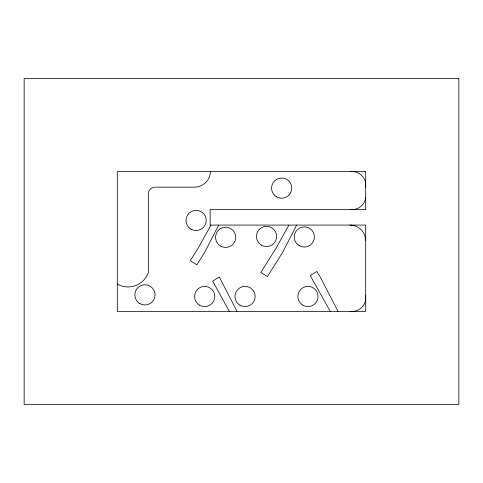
<?xml version="1.0" encoding="UTF-8"?>
<svg xmlns="http://www.w3.org/2000/svg" width="483" height="483" viewBox="0 0 483 483"><rect width="100%" height="100%" fill="white"/><g stroke="black" fill="none" stroke-linecap="round" stroke-linejoin="round"><path stroke-width="0.72" d="M365.697 187.162L365.619 182.948A13.808 13.808 0 0 0 354.389 171.719L350.175 171.64M365.697 197.39L365.619 198.241A13.808 13.808 0 0 1 354.389 209.471L350.175 209.55M218.708 225.078L204.502 252.681L196.895 264.775L190.326 260.639L197.927 248.552L210.95 225.078M296.647 225.078L282.434 252.681L267.395 276.602L260.82 272.472L275.865 248.552L288.882 225.078M350.175 311.36L354.389 311.281A13.808 13.808 0 0 0 365.619 300.052L365.697 295.837M330.251 311.36L310.237 275.551L316.842 271.47L320.265 277.025L338.015 311.36M229.292 311.36L212.695 281.1L219.3 277.025L237.056 311.36M117.303 284.113A21.56 21.56 0 0 0 148.347 272.551L148.347 194.927A6.786 6.786 0 0 1 156.112 187.162L194.927 187.162A16.036 16.036 0 0 0 210.449 171.64M349.903 225.078A15.8 15.8 0 0 1 365.697 240.6M458.85 78.487L24.15 78.487L24.15 404.512L458.85 404.512L458.85 78.487M365.697 171.64L117.303 171.64L117.303 311.36L365.697 311.36L365.697 225.078L210.141 225.078L210.141 209.55L365.697 209.55L365.697 171.64M299.267 245.708A10.089 10.089 0 0 0 314.403 236.972A10.089 10.089 0 0 0 299.267 228.23A10.089 10.089 0 0 0 299.267 245.708M240.027 305.214A10.089 10.089 0 0 0 255.163 296.477A10.089 10.089 0 0 0 240.027 287.735A10.089 10.089 0 0 0 240.027 305.214M220.604 246.064A10.089 10.089 0 0 0 235.74 237.328A10.089 10.089 0 0 0 220.604 228.586A10.089 10.089 0 0 0 220.604 246.064M302.926 305.232A10.089 10.089 0 0 0 318.062 296.496A10.089 10.089 0 0 0 302.926 287.753A10.089 10.089 0 0 0 302.926 305.232M261.496 245.171A10.089 10.089 0 0 0 276.632 236.429A10.089 10.089 0 0 0 261.496 227.692A10.089 10.089 0 0 0 261.496 245.171M139.895 303.608A10.089 10.089 0 0 0 155.037 294.871A10.089 10.089 0 0 0 139.895 286.129A10.089 10.089 0 0 0 139.895 303.608M199.648 305.238A10.089 10.089 0 0 0 214.784 296.502A10.089 10.089 0 0 0 199.648 287.759A10.089 10.089 0 0 0 199.648 305.238M191.075 229.184A10.089 10.089 0 0 0 206.211 220.441A10.089 10.089 0 0 0 191.075 211.705A10.089 10.089 0 0 0 191.075 229.184M276.614 196.859A10.089 10.089 0 0 0 291.75 188.122A10.089 10.089 0 0 0 276.614 179.38A10.089 10.089 0 0 0 276.614 196.859"/></g></svg>
